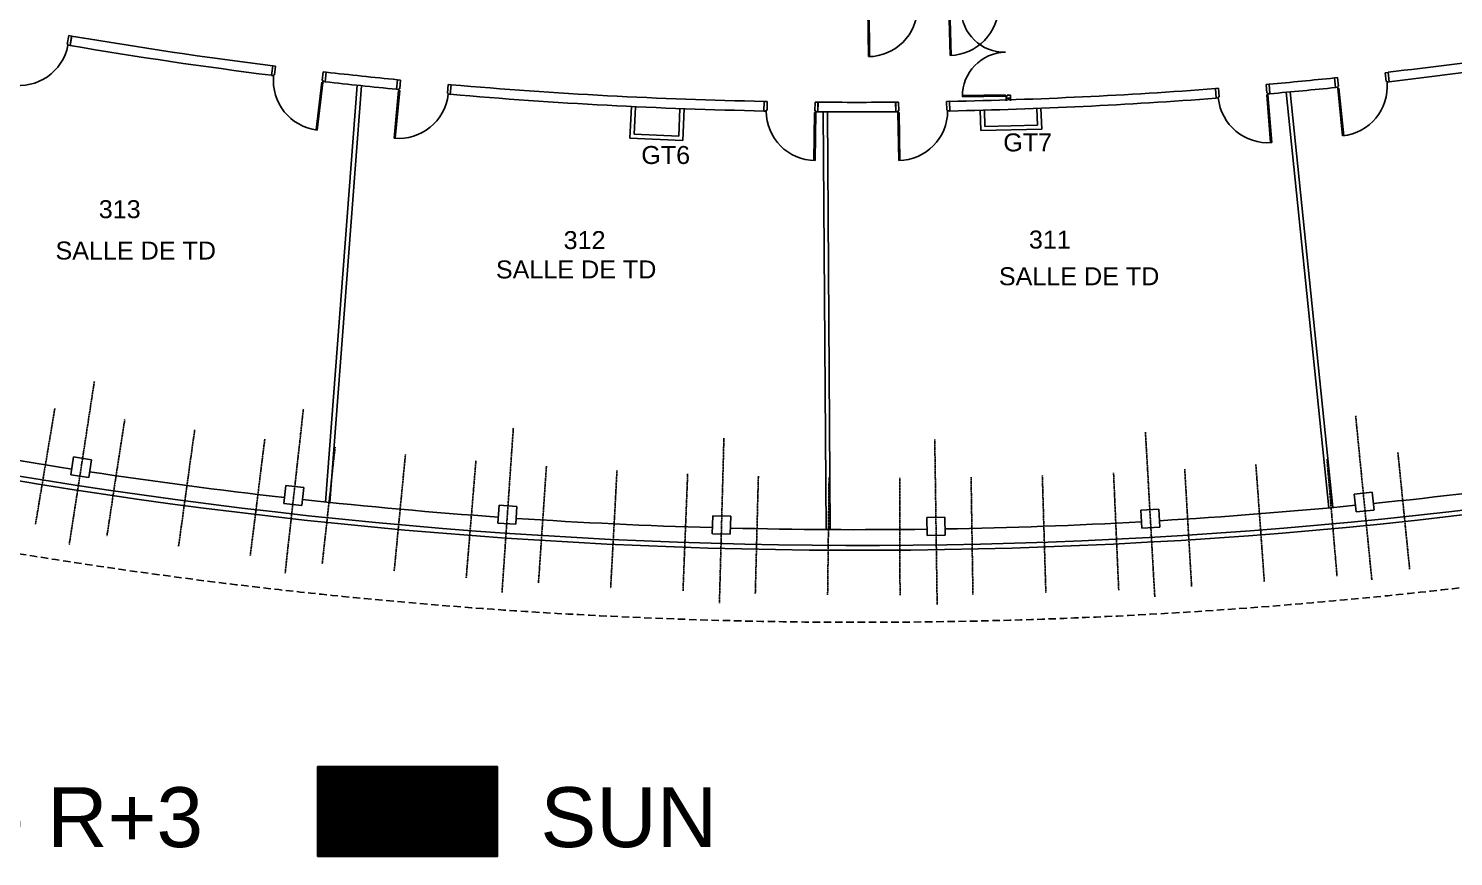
# Model space of a CAD drawing. Extents: x -14497 to -5039, y -16915 to 19656.
# Drawn here: x -9252 to -6873, y 2118 to 3499 of the extents above; entities that cross this region are included whole.
import ezdxf

# ---------------------------------------------------------------- set-up
doc = ezdxf.new("R2010")
doc.units = 0
doc.header["$MEASUREMENT"] = 0
doc.linetypes.add('AXES', pattern=[2, 1.25, -0.25, 0.25, -0.25])
doc.linetypes.add('CACHE', pattern=[0.375, 0.25, -0.125])
for name, color, linetype in [('BA_AXE_TRAME', 253, 'AXES'), ('BA_CLOISON', 4, 'CONTINUOUS'), ('BA_MENUIS_EXTERIEURE', 6, 'CONTINUOUS'), ('BA_MENUIS_INTERIEURE', 202, 'CONTINUOUS'), ('BA_STRUCTURE', 5, 'CONTINUOUS'), ('Nom. texte', 250, 'CONTINUOUS'), ('SUN', 2, 'CONTINUOUS')]:
    doc.layers.add(name, color=color, linetype=linetype)
doc.styles.add('ARIAL', font='arial.ttf')

# ---------------------------------------------------------------- blocks, each defined once
blk = doc.blocks.new('p90 16 drt')
at = {"layer": 'BA_MENUIS_INTERIEURE'}
for p, q in [((-90, -16), (-90, 0)), ((-90, 0), (-85, 0)), ((-85, -14.5), (-85, 0)), ((-5, -14.5), (-5, 0)), ((0, 0), (-5, 0)), ((0, -16), (0, 0)), ((-90, -16), (-86.5, -16)), ((-86.5, -16), (-86.5, -14.5)), ((-86.5, -14.5), (-85, -14.5)), ((-3.5, -17.5), (-5.5, -17.5)), ((-5.5, -17.5), (-5.5, -97.5)), ((-3.5, -14.5), (-5, -14.5)), ((-3.5, -16), (-3.5, -14.5)), ((0, -16), (-3.5, -16)), ((-3.5, -17.5), (-3.5, -97.5))]:
    blk.add_line(p, q, dxfattribs=at)
for centre, radius, start, end in [((-3.5, -14.5), 83, 181.0354, 269.988), ((-5.5, -17.5), 0, 90, 180), ((-5, -14.5), 0, 90, 180)]:
    blk.add_arc(centre, radius, start, end, dxfattribs=at)
blk = doc.blocks.new('p90 16 gch')
at = {"layer": 'BA_MENUIS_INTERIEURE'}
for p, q in [((-90, -16), (-90, 0)), ((-90, 0), (-85, 0)), ((-85, -14.5), (-85, 0)), ((-5, -14.5), (-5, 0)), ((0, 0), (-5, 0)), ((0, -16), (0, 0)), ((-90, -16), (-86.5, -16)), ((-86.5, -16), (-86.5, -14.5)), ((-86.5, -14.5), (-85, -14.5)), ((-86.5, -17.5), (-84.5, -17.5)), ((-86.5, -17.5), (-86.5, -97.5)), ((-84.5, -17.5), (-84.5, -97.5)), ((-3.5, -14.5), (-5, -14.5)), ((-3.5, -16), (-3.5, -14.5)), ((0, -16), (-3.5, -16))]:
    blk.add_line(p, q, dxfattribs=at)
for centre, radius, start, end in [((-86.5, -14.5), 83, 270.012, 358.9646), ((-85, -14.5), 0, 0, 90), ((-84.5, -17.5), 0, 0, 90)]:
    blk.add_arc(centre, radius, start, end, dxfattribs=at)

msp = doc.modelspace()

# ---------------------------------------------------------------- hatches: boundary and pattern name
at = {"layer": 'SUN'}
h = msp.add_hatch(dxfattribs=at)
h.set_pattern_fill('ANSI31', color=256)
h.paths.add_polyline_path([(-8469, 2267.5), (-8769, 2267.5), (-8769, 2117.5), (-8469, 2117.5)])

# ---------------------------------------------------------------- linework, layer by layer
at = {"layer": 'BA_AXE_TRAME'}
for p, q in [((-9141.6, 2910.2), (-9183.5, 2638.1)), ((-9207.6, 2865.1), (-9239.9, 2672)), ((-8792.8, 2863.9), (-8823.3, 2590.3)), ((-9091, 2846.5), (-9120.6, 2652.9)), ((-8442.4, 2832.3), (-8461.4, 2557.6)), ((-7036.7, 2852.9), (-7009.7, 2578.9)), ((-8974.2, 2829.4), (-9001.1, 2635.5)), ((-8857.2, 2814), (-8881.4, 2619.7)), ((-8091, 2815.3), (-8098.5, 2540.1)), ((-7739.1, 2813.1), (-7735.1, 2537.9)), ((-7387.5, 2825.7), (-7371.9, 2550.8)), ((-8739.9, 2800.3), (-8761.4, 2605.6)), ((-8622.5, 2788.2), (-8641.3, 2593.2)), ((-6966.2, 2791.8), (-6946.6, 2597)), ((-8504.9, 2777.7), (-8521, 2582.5)), ((-8387.2, 2768.8), (-8400.5, 2573.5)), ((-8269.4, 2761.6), (-8280, 2566.1)), ((-7321.9, 2763.6), (-7310.5, 2568.1)), ((-7203.2, 2771.3), (-7189.1, 2576)), ((-7084.6, 2780.7), (-7067.8, 2585.6)), ((-8151.5, 2756.1), (-8159.3, 2560.4)), ((-8033.5, 2752.2), (-8038.6, 2556.4)), ((-7915.5, 2749.9), (-7917.9, 2554.1)), ((-7797.4, 2749.3), (-7797.1, 2553.5)), ((-7678.5, 2750.4), (-7675.4, 2554.6)), ((-7559.6, 2753.1), (-7553.7, 2557.4)), ((-7440.7, 2757.5), (-7432.1, 2561.9))]:
    msp.add_line(p, q, dxfattribs=at)
at = {"layer": 'BA_CLOISON'}
for p, q in [((-8702.9, 3404.2), (-8755.8, 2708.9)), ((-8748.8, 2708.2), (-8696, 3403.5)), ((-7619.8, 3382.8), (-7612.8, 3382.9)), ((-7619.8, 3382.8), (-7619.7, 3378.4)), ((-7612.8, 3382.9), (-7612.7, 3378.5)), ((-7081.6, 2699.1), (-7152.8, 3392.5)), ((-7145.9, 3393.2), (-7074.6, 2699.8)), ((-8247.8, 3315.9), (-8245.3, 3368.8)), ((-8240.5, 3322.6), (-8238.3, 3368.5)), ((-8166.1, 3319.4), (-8164.4, 3365.3)), ((-8159.3, 3312.1), (-8157.4, 3365.1)), ((-7920.5, 2662.9), (-7925.1, 3360)), ((-7913.5, 2662.9), (-7918.1, 3359.9)), ((-7662.3, 3328.5), (-7663.2, 3362.5)), ((-7655.5, 3335.6), (-7656.2, 3362.6)), ((-7567.8, 3337.6), (-7568.9, 3365.5)), ((-7560.6, 3330.8), (-7561.9, 3365.8)), ((-7662.3, 3328.5), (-7560.6, 3330.8)), ((-7655.5, 3335.6), (-7567.8, 3337.6)), ((-8247.8, 3315.9), (-8159.3, 3312.1)), ((-8240.5, 3322.6), (-8166.1, 3319.4))]:
    msp.add_line(p, q, dxfattribs=at)
at = {"layer": 'BA_MENUIS_EXTERIEURE'}
for points in [[(-9503.9, 2820.8, 0.009646), (-9179.4, 2763.9)], [(-9149.7, 2759.4, 0.009608), (-8824.4, 2716.4)], [(-7007.1, 2706.4, 0.009605), (-6681.5, 2745.7)], [(-8794.5, 2713.1, 0.009608), (-8467.7, 2683.8)], [(-7364.1, 2677.7, 0.009605), (-7037.1, 2703.4)], [(-8437.8, 2681.7, 0.009606), (-8110.1, 2666.2)], [(-8080, 2665.4, 0.009606), (-7752, 2663.6)], [(-7721.9, 2664, 0.009606), (-7394.1, 2676)]]:
    msp.add_lwpolyline(points, format="xyb", dxfattribs=at)
at = {"layer": 'BA_MENUIS_EXTERIEURE', "linetype": 'CACHE', "ltscale": 50}
msp.add_arc((-7862.4, 11212.6), 8704.2, 227.87659, 288.92936, dxfattribs=at)
at = {"layer": 'BA_MENUIS_EXTERIEURE', "ltscale": 10}
for radius, start, end in [(8584.2, 239.5591, 288.01291), (8576.2, 239.6595, 288.00226)]:
    msp.add_arc((-7862.4, 11212.6), radius, start, end, dxfattribs=at)
at = {"layer": 'BA_MENUIS_INTERIEURE'}
for p, q in [((-9186.9, 3472.8), (-9184.5, 3487.1)), ((-9185.5, 3472.6), (-9186.9, 3472.8)), ((-9185.7, 3471.1), (-9185.5, 3472.6)), ((-9179.5, 3486.3), (-9184.5, 3487.1)), ((-9182.2, 3470.5), (-9179.5, 3486.3)), ((-9182.3, 3470.5), (-9185.7, 3471.1)), ((-7621.4, 3388.3), (-7692.9, 3387.1)), ((-7621.4, 3386.3), (-7692.9, 3385.1)), ((-7621.4, 3386.3), (-7621.4, 3388.3)), ((-7619.8, 3382.8), (-7619.9, 3386.3)), ((-7619.9, 3386.3), (-7618.4, 3386.3)), ((-7618.4, 3387.8), (-7612.9, 3387.9)), ((-7618.4, 3386.3), (-7618.4, 3387.8)), ((-7612.9, 3387.9), (-7612.8, 3382.9))]:
    msp.add_line(p, q, dxfattribs=at)
for centre, radius, start, end in [((-7622.3, 3532.2), 73, 180.9646, 270.951), ((-9267.2, 3486.8), 83, 260.1802, 349.1328), ((-7619.9, 3386.3), 73, 90.951, 180.9373), ((-7621.4, 3388.3), 0, 0.951, 90.951), ((-7618.4, 3387.8), 0, 0.951, 90.951)]:
    msp.add_arc(centre, radius, start, end, dxfattribs=at)
at = {"layer": 'BA_STRUCTURE'}
for p, q in [((-9182.3, 3470.5), (-9179.6, 3486.3)), ((-8845.9, 3420.9), (-8843.9, 3436.7)), ((-8756.6, 3410.2), (-8754.7, 3426.1)), ((-6980.8, 3410.2), (-6982.6, 3426.1)), ((-8637.2, 3397.5), (-8635.7, 3413.4)), ((-8547.6, 3389.2), (-8546.2, 3405.1)), ((-7179.7, 3390.1), (-7181.1, 3406)), ((-7070.2, 3400.5), (-7071.9, 3416.5)), ((-8024.1, 3361.3), (-8023.8, 3377.3)), ((-7714.2, 3361.3), (-7714.5, 3377.3)), ((-7269.4, 3382.7), (-7270.7, 3398.7)), ((-7934.1, 3360), (-7934, 3376)), ((-7804.1, 3360), (-7804.3, 3376)), ((-9176.2, 2784.1), (-9180.8, 2754.5)), ((-9176.2, 2784.1), (-9146.6, 2779.5)), ((-9146.6, 2779.5), (-9151.1, 2749.9)), ((-9180.8, 2754.5), (-9151.1, 2749.9)), ((-8822.1, 2736.5), (-8825.5, 2706.7)), ((-8822.1, 2736.5), (-8792.3, 2733.2)), ((-8792.3, 2733.2), (-8795.6, 2703.3)), ((-7038.9, 2722.2), (-7009, 2725.1)), ((-7038.9, 2722.2), (-7036, 2692.3)), ((-7009, 2725.1), (-7006, 2695.3)), ((-8825.5, 2706.7), (-8795.6, 2703.3)), ((-8466.3, 2703.7), (-8468.4, 2673.8)), ((-8466.3, 2703.7), (-8436.4, 2701.7)), ((-8436.4, 2701.7), (-8438.4, 2671.7)), ((-7395.1, 2695.1), (-7365.2, 2696.8)), ((-7395.1, 2695.1), (-7393.5, 2665.2)), ((-7365.2, 2696.8), (-7363.4, 2666.9)), ((-7035.9, 2692.3), (-7006.1, 2695.3)), ((-8468.4, 2673.8), (-8438.5, 2671.7)), ((-8109.5, 2685.9), (-8110.4, 2655.9)), ((-8109.5, 2685.9), (-8079.5, 2685.1)), ((-8079.5, 2685.1), (-8080.3, 2655.1)), ((-7752.2, 2683), (-7722.2, 2683.5)), ((-7752.2, 2683), (-7751.8, 2653)), ((-7722.2, 2683.5), (-7721.8, 2653.5)), ((-7393.4, 2665.2), (-7363.5, 2666.9)), ((-8110.3, 2655.9), (-8080.3, 2655.1)), ((-7751.8, 2653), (-7721.8, 2653.5))]:
    msp.add_line(p, q, dxfattribs=at)
for points in [[(-9179.6, 3486.3, 0.010841), (-8843.9, 3436.7, 0.010841)], [(-6982.6, 3426.1, 0.013679), (-6558.7, 3486.2, 0.013679)], [(-9182.3, 3470.5, 0.010841), (-8845.9, 3420.9, 0.010841)], [(-6980.8, 3410.2, 0.01368), (-6556, 3470.5, 0.01368)], [(-8754.7, 3426.1, 0.003826), (-8635.7, 3413.4, 0.003826)], [(-8756.6, 3410.2, 0.003826), (-8637.2, 3397.5, 0.003826)], [(-8546.2, 3405.1, 0.016717), (-8023.8, 3377.3, 0.016717)], [(-7181.1, 3406, 0.003507), (-7071.9, 3416.5, 0.003507)], [(-8547.6, 3389.2, 0.016717), (-8024.1, 3361.3, 0.016717)], [(-7714.5, 3377.3, 0.014198), (-7270.7, 3398.7, 0.014198)], [(-7714.2, 3361.3, 0.014198), (-7269.4, 3382.7, 0.014198)], [(-7179.7, 3390.1, 0.003507), (-7070.2, 3400.5, 0.003507)], [(-7934.1, 3360, 0.004145), (-7804.1, 3360, 0.004145)], [(-7934, 3376, 0.004145), (-7804.3, 3376, 0.004145)]]:
    msp.add_lwpolyline(points, format="xyb", dxfattribs=at)
at = {"layer": 'SUN'}
msp.add_lwpolyline([(-8769, 2117.5), (-8469, 2117.5), (-8469, 2267.5), (-8769, 2267.5)], close=True, dxfattribs=at)

# ---------------------------------------------------------------- block references
at = {"layer": 'BA_MENUIS_INTERIEURE'}
for name, p, rotation in [('p90 16 gch', (-7764.4, 3550.4), 0.6064148928518739), ('p90 16 gch', (-7629.7, 3553.6), 1.471382945250158), ('p90 16 drt', (-8754.7, 3426), 353.2194637291528), ('p90 16 gch', (-6982.3, 3425.7), 5.872058916172685), ('p90 16 drt', (-7181, 3406.1), 4.655460780359994), ('p90 16 drt', (-7933.9, 3376), 359.2282042693295), ('p90 16 gch', (-7714.4, 3377.5), 0.9476841878171083)]:
    msp.add_blockref(name, p, dxfattribs=dict(at, rotation=rotation))
at = {"layer": 'BA_MENUIS_INTERIEURE', "xscale": -1, "rotation": 354.5330113993024}
msp.add_blockref('p90 16 drt', (-8635.7, 3413.4), dxfattribs=at)

# ---------------------------------------------------------------- texts
at = {"layer": 'Nom. texte', "char_height": 30, "attachment_point": 1, "style": 'ARIAL'}
for s, width, insert in [('GT7', 187.999, (-7624.8, 3323.9)), ('GT6', 187.999, (-8228.9, 3302.9)), ('313', 500.592, (-9134.3, 3212.5)), ('SALLE DE TD', 267.388, (-9206.5, 3143.5)), ('312', 500.592, (-8358.5, 3160.9)), ('311', 500.592, (-7582, 3161.8)), ('SALLE DE TD', 507.635, (-8471.5, 3112)), ('SALLE DE TD', 283.243, (-7632.1, 3100.6))]:
    msp.add_mtext_dynamic_manual_height_columns(s, width=width, gutter_width=1193.2, heights=[0], dxfattribs=dict(at, insert=insert))
at = {"layer": 'Nom. texte', "color": 0, "insert": (-10182.7, 2182.4), "char_height": 100, "width": 1335.606, "attachment_point": 4, "style": 'ARIAL'}
msp.add_mtext('{\\C256;BATIMENT A - R+3}', dxfattribs=at)
at = {"layer": 'SUN', "color": 0, "insert": (-8397.2, 2182.4), "char_height": 100, "width": 378.655, "attachment_point": 4, "style": 'ARIAL'}
msp.add_mtext('{\\C256;SUN}', dxfattribs=at)

doc.saveas('drawing.dxf')
